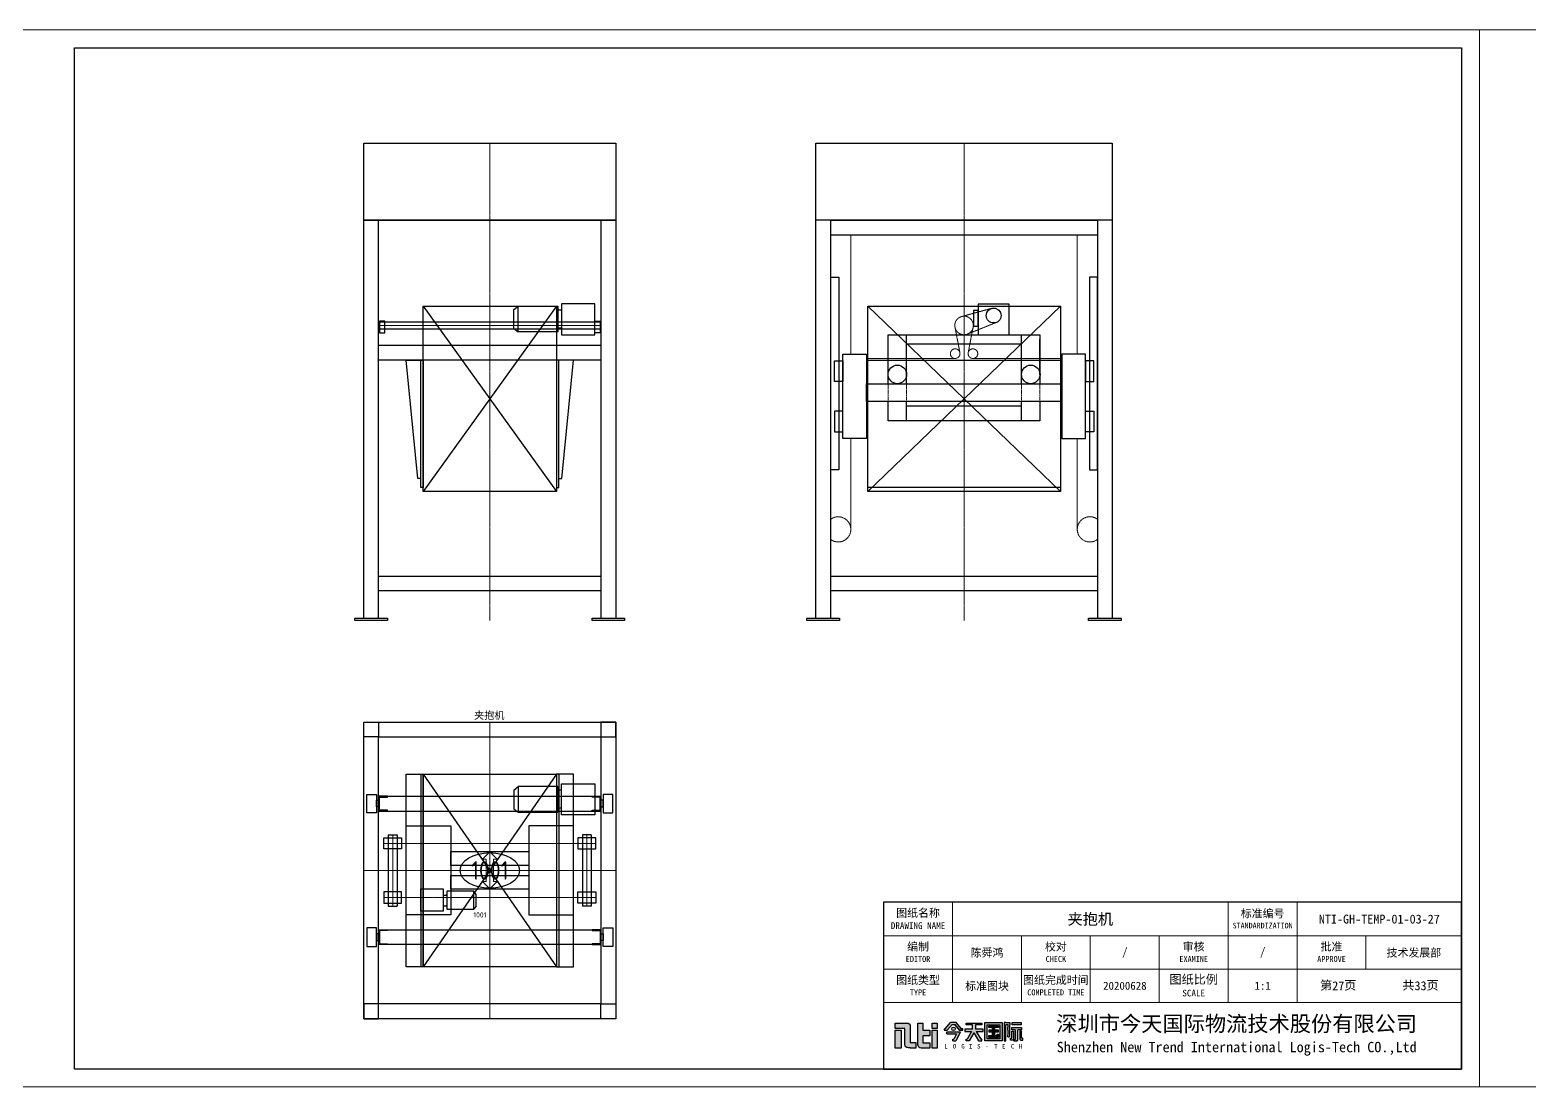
# Model space of a CAD drawing. Header units: millimetres. Extents: x 13310 to 204601, y -25828 to 2684.
# Drawn here: x 157861 to 167976, y -16324 to -9196 of the extents above; entities that cross this region are included whole.
import ezdxf
from ezdxf.enums import TextEntityAlignment as Align

# ---------------------------------------------------------------- set-up
doc = ezdxf.new("R2010")
doc.units = ezdxf.units.MM
doc.linetypes.add('CENTER', pattern=[2, 1.25, -0.25, 0.25, -0.25])
doc.linetypes.add('DASHED2', pattern=[9.525, 6.35, -3.175])
for name, color, linetype, lineweight in [('NTI-中心线层', 1, 'CENTER', 5), ('NTI-标注层', 3, 'Continuous', 9), ('NTI-细实线', 7, 'Continuous', 9), ('NTI-虚线层', 5, 'DASHED2', 9)]:
    doc.layers.add(name, color=color, linetype=linetype, lineweight=lineweight)
for name, color, linetype in [('NTI-功率', 6, 'Continuous'), ('NTI-粗实线', 7, 'Continuous'), ('NTI-编号层', 6, 'Continuous')]:
    doc.layers.add(name, color=color, linetype=linetype)
doc.layers.add('NTI-输送设备', color=7, linetype='Continuous', plot=False)
doc.styles.add('NTI标准图块应用文字样式', font='gbenor.shx', dxfattribs={"height": 3.5})
doc.styles.add('标题栏', font='')
doc.styles.get('标题栏').set_extended_font_data('SimSun')

# ---------------------------------------------------------------- blocks, each defined once
blk = doc.blocks.new('*U346')
at = {"layer": 'NTI-中心线层'}
for p, q in [((0, 1000), (0, -1000)), ((0, 1000), (0, -250)), ((-655, 240), (-655, -240)), ((655, 240), (655, -240)), ((715, 182), (-715, 182)), ((-850, 0), (850, 0)), ((-715, -183), (715, -183))]:
    blk.add_line(p, q, dxfattribs=at)
at = {"layer": 'NTI-标注层', "color": 6}
for points in [[(25, 0), (25, 75), (50, 75), (0, 125), (-50, 75), (-25, 75), (-25, 0)], [(25, 0), (25, -75), (50, -75), (0, -125), (-50, -75), (-25, -75), (-25, 0)]]:
    blk.add_lwpolyline(points, close=True, dxfattribs=at)
at = {"layer": 'NTI-编号层'}
blk.add_ellipse((0, 0), major_axis=(200, 0), ratio=0.6, dxfattribs=at)
at = {"layer": 'NTI-输送设备'}
for p, q in [((-466, 650), (-466, -650)), ((-450, 650), (-450, -650)), ((450, 650), (450, -650)), ((466, 650), (466, -650)), ((-750, 400), (750, 400)), ((-685, 240), (-625, 240)), ((-685, 240), (-685, -240)), ((-625, 240), (-625, -240)), ((685, 240), (625, 240)), ((625, 240), (625, -240)), ((685, 240), (685, -240)), ((-685, -240), (-625, -240)), ((685, -240), (625, -240)), ((-750, -400), (750, -400))]:
    blk.add_line(p, q, dxfattribs=at)
at = {"layer": 'NTI-输送设备', "color": 3}
for p, q in [((-450, 650), (450, -650)), ((450, 650), (-450, -650))]:
    blk.add_line(p, q, dxfattribs=at)
at = {"layer": 'NTI-输送设备', "color": 2}
for p, q in [((163, 542), (191, 565)), ((163, 542), (163, 415)), ((483, 541), (464, 541)), ((163, 415), (191, 392)), ((483, 419), (464, 419)), ((-314, -167), (-295, -167)), ((-92, -163), (-107, -139)), ((-92, -239), (-92, -163)), ((-314, -238), (-295, -238)), ((-92, -239), (-107, -262))]:
    blk.add_line(p, q, dxfattribs=at)
at = {"layer": 'NTI-输送设备'}
for points in [[(-850, 1000), (850, 1000), (850, -1000), (-850, -1000)], [(-750, 900), (-850, 900), (-850, 1000), (-750, 1000)], [(750, 900), (850, 900), (850, 1000), (750, 1000)], [(-750, 900), (750, 900), (750, -900), (-750, -900)], [(-564, 650), (-450, 650), (-450, -650), (-564, -650)], [(564, 650), (450, 650), (450, -650), (564, -650)], [(-830, 388), (-830, 513), (-765, 513), (-765, 388)], [(830, 388), (830, 513), (765, 513), (765, 388)], [(-765, 473), (-750, 473), (-750, 428), (-765, 428)], [(-750, 500), (750, 500), (750, -500), (-750, -500)], [(-750, 400), (-691, 400), (-691, 406), (-744, 406), (-744, 494), (-691, 494), (-691, 500), (-750, 500)], [(750, 400), (691, 400), (691, 406), (744, 406), (744, 494), (691, 494), (691, 500), (750, 500)], [(765, 473), (750, 473), (750, 428), (765, 428)], [(-715, 220), (-595, 220), (-595, 145), (-715, 145)], [(-564, 300), (-264, 300), (-264, -300), (-564, -300)], [(564, 300), (264, 300), (264, -300), (564, -300)], [(715, 220), (595, 220), (595, 145), (715, 145)], [(264, 34), (-264, 34), (-264, 127), (264, 127)], [(-264, -34), (264, -34), (264, -127), (-264, -127)], [(-715, -220), (-595, -220), (-595, -145), (-715, -145)], [(715, -220), (595, -220), (595, -145), (715, -145)], [(-830, -388), (-830, -513), (-765, -513), (-765, -388)], [(-750, -400), (-691, -400), (-691, -406), (-744, -406), (-744, -494), (-691, -494), (-691, -500), (-750, -500)], [(750, -400), (691, -400), (691, -406), (744, -406), (744, -494), (691, -494), (691, -500), (750, -500)], [(830, -388), (830, -513), (765, -513), (765, -388)], [(-765, -473), (-750, -473), (-750, -428), (-765, -428)], [(765, -473), (750, -473), (750, -428), (765, -428)], [(-750, -900), (-850, -900), (-850, -1000), (-750, -1000)], [(750, -900), (850, -900), (850, -1000), (750, -1000)]]:
    blk.add_lwpolyline(points, close=True, dxfattribs=at)
at = {"layer": 'NTI-输送设备', "color": 3}
blk.add_lwpolyline([(-450, -650), (-450, 650), (450, 650), (450, -650)], close=True, dxfattribs=at)
at = {"layer": 'NTI-输送设备', "color": 2}
for points in [[(460, 565), (191, 565), (191, 392), (460, 392)], [(483, 585), (708, 585), (708, 375), (483, 375)], [(-314, -275), (-466, -275), (-466, -124), (-314, -124)], [(-291, -262), (-107, -262), (-107, -139), (-291, -140)]]:
    blk.add_lwpolyline(points, close=True, dxfattribs=at)
at = {"layer": 'NTI-输送设备'}
for points in [[(691, 500), (750, 500), (750, 400)], [(691, -500), (750, -500), (750, -400)]]:
    blk.add_lwpolyline(points, dxfattribs=at)
at = {"layer": 'NTI-输送设备', "color": 2}
for centre, start, end in [((465, 546), 180, 269.4685), ((465, 414), 90.5315, 180), ((-296, -162), 270.5315, 360), ((-296, -243), 360, 89.4685)]:
    blk.add_arc(centre, 5, start, end, dxfattribs=at)
at = {"layer": 'NTI-中心线层', "style": 'NTI标准图块应用文字样式', "flags": 3}
blk.add_attdef('007控制方式', text='', height=50, dxfattribs=at).set_placement((-111, -356), align=Align.MIDDLE_LEFT)
at = {"layer": 'NTI-功率', "style": 'NTI标准图块应用文字样式'}
blk.add_attdef('005电机功率(KW)', text='', height=35, dxfattribs=at).set_placement((-111, -300), align=Align.MIDDLE_LEFT)
at = {"layer": 'NTI-标注层', "insert": (-106, 1071), "char_height": 50, "attachment_point": 1, "style": 'NTI标准图块应用文字样式'}
blk.add_mtext_dynamic_manual_height_columns('{\\fSimSun|b0|i0|c134|p2;夹抱机}', width=373.4, gutter_width=17.5, heights=[0], dxfattribs=at)
at = {"layer": 'NTI-标注层', "style": 'NTI标准图块应用文字样式'}
for tag, flags, p in [('003输送高度(mm)', 1, (-111, -139)), ('行走速度(m/min)', 1, (-111, -189)), ('升降速度(m/min)', 1, (-111, -245)), ('011备注', 1, (-111, -411)), ('012设计单位', 3, (-111, -467))]:
    blk.add_attdef(tag, text='', height=35, dxfattribs=dict(at, flags=flags)).set_placement(p, align=Align.MIDDLE_LEFT)
at = {"layer": 'NTI-标注层', "style": 'NTI标准图块应用文字样式', "flags": 1}
blk.add_attdef('005额定载荷(kg)', (-111, -535), '', height=35, dxfattribs=at)
at = {"layer": 'NTI-编号层', "style": 'NTI标准图块应用文字样式'}
blk.add_attdef('000设备编号', text='', height=125, dxfattribs=at).set_placement((0, 0), align=Align.MIDDLE)
blk = doc.blocks.new('*U227')
at = {"layer": 'NTI-中心线层'}
for p, q in [((0, 3220), (0, 0)), ((-750, 1990), (750, 1990))]:
    blk.add_line(p, q, dxfattribs=at)
at = {"layer": 'NTI-输送设备'}
for p, q in [((-850, 16), (-850, 2700)), ((-850, 2700), (850, 2700)), ((-750, 16), (-750, 2700)), ((750, 2700), (750, 16)), ((850, 2700), (850, 16)), ((-564, 1757), (-450, 1757)), ((-486, 957), (-564, 1757)), ((-466, 897), (-466, 1757)), ((-450, 1757), (-450, 897)), ((564, 1757), (450, 1757)), ((450, 1757), (450, 897)), ((466, 897), (466, 1757)), ((486, 957), (564, 1757)), ((-466, 957), (-486, 957)), ((466, 957), (486, 957)), ((-450, 897), (-466, 897)), ((450, 897), (466, 897)), ((-850, 16), (-750, 16)), ((750, 16), (850, 16))]:
    blk.add_line(p, q, dxfattribs=at)
at = {"layer": 'NTI-输送设备', "color": 3}
for p, q in [((-450, 2120), (450, 870)), ((450, 2120), (-450, 870))]:
    blk.add_line(p, q, dxfattribs=at)
at = {"layer": 'NTI-输送设备', "color": 2}
for p, q in [((162, 2097), (191, 2120)), ((162, 1970), (162, 2097)), ((483, 2094), (464, 2094)), ((162, 1970), (191, 1947)), ((483, 1971), (464, 1971))]:
    blk.add_line(p, q, dxfattribs=at)
at = {"layer": 'NTI-输送设备'}
for points in [[(-850, 2700), (-850, 3220), (850, 3220), (850, 2700)], [(-750, 2015), (750, 2015), (750, 1965), (-750, 1965)], [(-708, 2020), (-745, 2020), (-745, 1940), (-708, 1940)], [(708, 2020), (745, 2020), (745, 1940), (708, 1940)], [(-750, 1857), (750, 1857), (750, 1757), (-750, 1757)], [(-750, 300), (750, 300), (750, 200), (-750, 200)], [(-910, 16), (-690, 16), (-690, 0), (-910, 0)], [(690, 16), (910, 16), (910, 0), (690, 0)]]:
    blk.add_lwpolyline(points, close=True, dxfattribs=at)
at = {"layer": 'NTI-输送设备', "color": 2}
for points in [[(483, 1927), (708, 1927), (708, 2137), (483, 2137)], [(459, 1947), (191, 1947), (191, 2120), (459, 2120)]]:
    blk.add_lwpolyline(points, close=True, dxfattribs=at)
at = {"layer": 'NTI-输送设备', "color": 3}
blk.add_lwpolyline([(-450, 870), (-450, 2120), (450, 2120), (450, 870)], close=True, dxfattribs=at)
at = {"layer": 'NTI-输送设备', "color": 2}
for centre, start, end in [((464, 2099), 180, 269.4685), ((464, 1966), 90.5315, 180)]:
    blk.add_arc(centre, 5, start, end, dxfattribs=at)
blk = doc.blocks.new('*U226')
at = {"layer": 'NTI-中心线层'}
for p, q in [((-750, 3220), (-750, 0)), ((-1514, 1797), (-1514, 2600)), ((14, 1797), (14, 2600)), ((-563, 2106), (-766, 2050)), ((-811, 1978), (-778, 1806)), ((-531, 2011), (-727, 1932)), ((-689, 1978), (-722, 1806)), ((-810, 1767), (-1409, 1767)), ((-690, 1767), (-91, 1767)), ((-1514, 615), (-1514, 1227)), ((14, 615), (14, 1227))]:
    blk.add_line(p, q, dxfattribs=at)
for centre, radius in [((-750, 1990), 62.5), ((-810, 1800), 32.5), ((-690, 1800), 32.5)]:
    blk.add_circle(centre, radius, dxfattribs=at)
for centre, start, end in [((-1599, 615), 233.1301, 126.8699), ((99, 615), 53.1301, 306.8699)]:
    blk.add_arc(centre, 85, start, end, dxfattribs=at)
at = {"layer": 'NTI-虚线层'}
for p, q in [((-1400, 1597), (-1400, 1477)), ((-1263, 1597), (-1263, 1477)), ((-1138, 1597), (-1138, 1477)), ((-362, 1597), (-362, 1477)), ((-238, 1597), (-238, 1477)), ((-100, 1597), (-100, 1477)), ((-100, 1597), (-100, 1477))]:
    blk.add_line(p, q, dxfattribs=at)
at = {"layer": 'NTI-输送设备'}
for p, q in [((-1750, 16), (-1750, 2700)), ((-1650, 16), (-1650, 2700)), ((150, 2700), (150, 16)), ((250, 2700), (250, 16)), ((-1138, 1597), (-1138, 1927)), ((-362, 1597), (-362, 1927)), ((-1263, 1660), (-1263, 1897)), ((-1138, 1867), (-362, 1867)), ((-238, 1660), (-238, 1897)), ((-1138, 1347), (-1138, 1477)), ((-1138, 1447), (-362, 1447)), ((-362, 1347), (-362, 1477)), ((-1750, 16), (-1650, 16)), ((150, 16), (250, 16))]:
    blk.add_line(p, q, dxfattribs=at)
at = {"layer": 'NTI-输送设备', "color": 3}
for p, q in [((-1400, 2120), (-100, 870)), ((-100, 2120), (-1400, 870))]:
    blk.add_line(p, q, dxfattribs=at)
at = {"layer": 'NTI-输送设备'}
for points in [[(-1750, 3220), (250, 3220), (250, 2700), (-1750, 2700)], [(-1650, 2700), (150, 2700), (150, 2600), (-1650, 2600)], [(-1596, 2316), (-1596, 1016), (-1650, 1016), (-1650, 2316)], [(96, 2316), (96, 1016), (150, 1016), (150, 2316)], [(-1625, 1752), (-1569, 1752), (-1569, 1612), (-1625, 1612)], [(-1409, 1797), (-1409, 1227), (-1569, 1227), (-1569, 1797)], [(-91, 1797), (-91, 1227), (69, 1227), (69, 1797)], [(125, 1752), (69, 1752), (69, 1612), (125, 1612)], [(-1409, 1597), (-91, 1597), (-91, 1477), (-1409, 1477)], [(-1625, 1272), (-1569, 1272), (-1569, 1412), (-1625, 1412)], [(125, 1272), (69, 1272), (69, 1412), (125, 1412)], [(-1650, 300), (150, 300), (150, 200), (-1650, 200)], [(-1810, 16), (-1590, 16), (-1590, 0), (-1810, 0)], [(90, 16), (310, 16), (310, 0), (90, 0)]]:
    blk.add_lwpolyline(points, close=True, dxfattribs=at)
at = {"layer": 'NTI-输送设备', "color": 2}
for points in [[(-655, 1927), (-445, 1927), (-445, 2134), (-655, 2134)], [(-655, 2092), (-686, 2092), (-686, 1985), (-655, 1985)]]:
    blk.add_lwpolyline(points, close=True, dxfattribs=at)
at = {"layer": 'NTI-输送设备', "color": 3}
blk.add_lwpolyline([(-1400, 870), (-1400, 2120), (-100, 2120), (-100, 870)], close=True, dxfattribs=at)
at = {"layer": 'NTI-输送设备'}
for points in [[(-1263, 1597), (-1263, 1927), (-238, 1927), (-238, 1597)], [(-1400, 1597), (-1400, 1757), (-100, 1757), (-100, 1597)], [(-100, 1477), (-100, 897), (-1400, 897), (-1400, 1477)], [(-238, 1477), (-238, 1347), (-1263, 1347), (-1263, 1477)]]:
    blk.add_lwpolyline(points, dxfattribs=at)
at = {"layer": 'NTI-输送设备', "color": 2}
blk.add_circle((-550, 2057), 50, dxfattribs=at)
at = {"layer": 'NTI-输送设备'}
for centre in [(-1200, 1660), (-300, 1660)]:
    blk.add_circle(centre, 62.5, dxfattribs=at)
blk = doc.blocks.new('图块标准图框标题栏')
h = blk.add_hatch(color=1)
h.dxf.hatch_style = 1
h.paths.add_polyline_path([(-126.08, 8.76), (-127.42, 8.76), (-127.42, 4.73), (-126.08, 4.73)])
h.paths.add_polyline_path([(-124, 9.62, 0.414214), (-124.75, 10.37), (-125.22, 10.37), (-127.41, 10.37), (-127.41, 9.11), (-125.22, 9.11), (-125.22, 5.54, 0.414214), (-124.47, 4.79), (-124, 4.79), (-122.69, 4.79), (-122.69, 5.9), (-124, 5.9)])
h.paths.add_polyline_path([(-121.17, 8.75), (-121.17, 10.37), (-122.3, 10.37), (-122.3, 5.5, 0.414214), (-121.55, 4.75), (-121.17, 4.75), (-119.6, 4.75), (-119.6, 5.89), (-121.17, 5.89), (-121.17, 7.51), (-119.6, 7.51), (-119.6, 8.75)])
h.paths.add_polyline_path([(-117.97, 8.75), (-119.09, 8.75), (-119.09, 4.75), (-117.97, 4.75)])
h.paths.add_polyline_path([(-117.97, 10.37), (-119.09, 10.37), (-119.09, 9.13), (-117.97, 9.13)])
h = blk.add_hatch(color=256)
h.dxf.hatch_style = 1
h.paths.add_polyline_path([(-113.64, 10.45), (-114.96, 10.45), (-116.14, 9.05), (-116.4, 9.05), (-116.4, 8.75), (-115.7, 8.75), (-114.6, 10.05), (-114, 10.05), (-112.9, 8.75), (-112.2, 8.75), (-112.2, 9.05), (-112.45, 9.05)])
h.paths.add_polyline_path([(-113.88, 9.05, 1), (-114.66, 9.05, 1)])
h.paths.add_polyline_path([(-112.8, 8.25), (-112.8, 8.35), (-115.8, 8.35), (-115.8, 7.95), (-113.6, 7.95), (-114.2, 6.75), (-114.4, 6.75), (-114.4, 6.35), (-113.75, 6.35)])
h.paths.add_polyline_path([(-107.63, 8.95), (-109.33, 8.95), (-109.33, 9.95), (-107.93, 9.95), (-107.93, 10.35), (-111.43, 10.35), (-111.43, 9.95), (-110.03, 9.95), (-110.03, 8.95), (-111.73, 8.95), (-111.73, 8.45), (-110.19, 8.45), (-111.19, 6.75), (-111.43, 6.75), (-111.43, 6.35), (-110.73, 6.35), (-109.68, 8.14), (-108.63, 6.35), (-107.93, 6.35), (-107.93, 6.75), (-108.16, 6.75), (-109.16, 8.45), (-107.63, 8.45)])
h.paths.add_polyline_path([(-103.33, 10.45), (-107.23, 10.45), (-107.23, 6.35), (-103.33, 6.35)])
h.paths.add_polyline_path([(-106.73, 9.95), (-103.83, 9.95), (-103.83, 6.85), (-106.73, 6.85)], flags=16)
h.paths.add_polyline_path([(-106.33, 8.75), (-105.53, 8.75), (-105.53, 9.35), (-106.33, 9.35), (-106.33, 9.65), (-104.13, 9.65), (-104.13, 9.35), (-105.03, 9.35), (-105.03, 8.75), (-104.13, 8.75), (-104.13, 8.35), (-105.03, 8.35), (-105.03, 7.55), (-104.43, 7.55), (-104.43, 7.85), (-104.13, 7.85), (-104.13, 7.55), (-104.13, 7.15), (-106.33, 7.15), (-106.33, 7.55), (-105.53, 7.55), (-105.53, 8.35), (-106.33, 8.35)], flags=0)
h.paths.add_polyline_path([(-101.57, 8.95), (-101.67, 9.05), (-101.67, 9.15), (-101.57, 9.25), (-101.57, 9.95), (-101.57, 10.45), (-102.47, 10.45), (-102.87, 10.45), (-102.87, 6.35), (-102.47, 6.35), (-102.47, 9.95), (-101.97, 9.95), (-101.97, 9.45), (-102.07, 9.45), (-102.07, 8.75), (-101.97, 8.65), (-101.97, 7.85), (-102.07, 7.75), (-102.07, 7.25), (-101.97, 7.25), (-101.82, 7.25, 0.414214), (-101.57, 7.5)])
h.paths.add_polyline_path([(-98.97, 9.35), (-101.17, 9.35), (-101.17, 8.85), (-100.37, 8.85), (-100.37, 6.65), (-100.67, 6.65), (-100.67, 6.35), (-100.37, 6.35), (-100.07, 6.35), (-100.02, 6.35, 0.414214), (-99.77, 6.6), (-99.77, 8.85), (-98.97, 8.85)])
h.paths.add_polyline_path([(-99.07, 10.45), (-101.07, 10.45), (-101.07, 9.95), (-99.07, 9.95)])
h.paths.add_polyline_path([(-100.77, 8.55), (-101.17, 8.55), (-101.17, 6.95), (-101.47, 6.95), (-101.47, 6.55), (-101.17, 6.55), (-101.02, 6.55, 0.414214), (-100.77, 6.8)])
h.paths.add_polyline_path([(-98.97, 8.55), (-99.37, 8.55), (-99.37, 6.8, 0.414214), (-99.12, 6.55), (-98.97, 6.55), (-98.67, 6.55), (-98.67, 6.95), (-98.97, 6.95)])
h = blk.add_hatch(color=256)
h.dxf.hatch_style = 1
h.paths.add_polyline_path([(-105.03, 8.75), (-105.03, 9.35), (-104.13, 9.35), (-104.13, 9.65), (-106.33, 9.65), (-106.33, 9.35), (-105.53, 9.35), (-105.53, 8.75), (-106.33, 8.75), (-106.33, 8.35), (-105.53, 8.35), (-105.53, 7.55), (-106.33, 7.55), (-106.33, 7.15), (-104.13, 7.15), (-104.13, 7.55), (-104.13, 7.85), (-104.43, 7.85), (-104.43, 7.55), (-105.03, 7.55), (-105.03, 8.35), (-104.13, 8.35), (-104.13, 8.75)])
for p, q in [((-116.14, 9.05), (-114.96, 10.45)), ((-113.64, 10.45), (-114.96, 10.45)), ((-112.45, 9.05), (-113.64, 10.45)), ((-116.4, 9.05), (-116.4, 8.75)), ((-116.4, 9.05), (-116.14, 9.05)), ((-116.4, 8.75), (-115.7, 8.75)), ((-115.8, 7.95), (-113.6, 7.95)), ((-115.7, 8.75), (-114.6, 10.05)), ((-114.6, 10.05), (-114, 10.05)), ((-114.6, 10.05), (-114, 10.05)), ((-114.4, 6.35), (-114.4, 6.75)), ((-114.4, 6.75), (-114.2, 6.75)), ((-113.6, 7.95), (-114.2, 6.75)), ((-114, 10.05), (-112.9, 8.75)), ((-112.9, 8.75), (-114, 10.05)), ((-112.8, 8.25), (-113.75, 6.35)), ((-112.9, 8.75), (-112.2, 8.75)), ((-112.2, 8.75), (-112.9, 8.75)), ((-112.2, 9.05), (-112.45, 9.05)), ((-112.2, 8.75), (-112.2, 9.05)), ((-111.43, 6.75), (-111.19, 6.75)), ((-111.43, 6.35), (-111.43, 6.75)), ((-110.19, 8.45), (-111.19, 6.75)), ((-109.68, 8.14), (-110.73, 6.35)), ((-109.68, 8.14), (-108.63, 6.35)), ((-109.16, 8.45), (-108.16, 6.75)), ((-107.93, 6.75), (-108.16, 6.75)), ((-107.93, 6.35), (-107.93, 6.75)), ((-102.07, 7.25), (-101.97, 7.25)), ((-101.57, 9.25), (-101.67, 9.15)), ((-101.67, 9.15), (-101.67, 9.05)), ((-101.57, 8.95), (-101.67, 9.05)), ((-110.73, 6.35), (-111.43, 6.35)), ((-108.63, 6.35), (-107.93, 6.35))]:
    blk.add_line(p, q)
at = {"color": 7, "linetype": 'Continuous'}
for p, q in [((-115.8, 7.95), (-115.8, 8.35)), ((-115.8, 8.35), (-112.8, 8.35)), ((-112.8, 8.35), (-112.8, 8.25)), ((-99.77, 6.6), (-99.77, 8.65))]:
    blk.add_line(p, q, dxfattribs=at)
at = {"color": 1}
for points in [[(-125.22, 9.11), (-127.41, 9.11), (-127.41, 10.37), (-125.22, 10.37)], [(-121.17, 8.75), (-119.6, 8.75), (-119.6, 7.51), (-121.17, 7.51)], [(-121.17, 7.51), (-121.17, 5.89)], [(-124, 4.79), (-122.69, 4.79), (-122.69, 5.9), (-124, 5.9)], [(-121.17, 5.89), (-119.6, 5.89), (-119.6, 4.75), (-121.17, 4.75)]]:
    blk.add_lwpolyline(points, dxfattribs=at)
for points in [[(-125.22, 10.37), (-124.75, 10.37, -0.414214), (-124, 9.62), (-124, 5.9)], [(-121.17, 4.75), (-121.55, 4.75, -0.414214), (-122.3, 5.5), (-122.3, 10.37), (-121.17, 10.37), (-121.17, 8.75)], [(-124, 4.79), (-124.47, 4.79, -0.414214), (-125.22, 5.54), (-125.22, 9.11)]]:
    blk.add_lwpolyline(points, format="xyb", dxfattribs=at)
for points in [[(-119.09, 10.37), (-117.97, 10.37), (-117.97, 9.13), (-119.09, 9.13)], [(-127.42, 8.76), (-126.08, 8.76), (-126.08, 4.73), (-127.42, 4.73)], [(-119.09, 8.75), (-117.97, 8.75), (-117.97, 4.75), (-119.09, 4.75)]]:
    blk.add_lwpolyline(points, close=True, dxfattribs=at)
for points in [[(-110.03, 9.95), (-111.43, 9.95), (-111.43, 10.35), (-107.93, 10.35), (-107.93, 9.95), (-109.33, 9.95)], [(-102.47, 10.45), (-102.87, 10.45), (-102.87, 6.35), (-102.47, 6.35), (-102.47, 9.95)], [(-102.47, 10.45), (-101.57, 10.45), (-101.57, 9.95)], [(-110.03, 8.95), (-111.73, 8.95), (-111.73, 8.45), (-110.19, 8.45)], [(-110.03, 8.95), (-110.03, 9.95)], [(-109.33, 9.95), (-109.33, 8.95)], [(-109.16, 8.45), (-107.63, 8.45), (-107.63, 8.95), (-109.33, 8.95)], [(-105.53, 9.35), (-106.33, 9.35), (-106.33, 9.65), (-104.13, 9.65), (-104.13, 9.35), (-105.03, 9.35)], [(-105.53, 8.75), (-106.33, 8.75), (-106.33, 8.35), (-105.53, 8.35)], [(-104.13, 7.55), (-104.13, 7.15), (-106.33, 7.15), (-106.33, 7.55), (-105.53, 7.55)], [(-105.53, 8.75), (-105.53, 9.35)], [(-105.53, 7.55), (-105.53, 8.35)], [(-105.03, 9.35), (-105.03, 8.75)], [(-105.03, 8.35), (-104.13, 8.35), (-104.13, 8.75), (-105.03, 8.75)], [(-105.03, 8.35), (-105.03, 7.55)], [(-105.03, 7.55), (-104.43, 7.55)], [(-104.43, 7.55), (-104.43, 7.85), (-104.13, 7.85), (-104.13, 7.55)], [(-101.97, 9.95), (-102.47, 9.95)], [(-101.57, 9.25), (-101.57, 9.95)], [(-101.17, 6.55), (-101.47, 6.55), (-101.47, 6.95), (-101.17, 6.95)], [(-100.37, 8.85), (-101.17, 8.85), (-101.17, 9.35), (-98.97, 9.35), (-98.97, 8.85), (-99.77, 8.85)], [(-100.37, 8.85), (-100.37, 6.65)], [(-98.97, 6.55), (-98.67, 6.55), (-98.67, 6.95), (-98.97, 6.95)], [(-100.37, 6.35), (-100.67, 6.35), (-100.67, 6.65), (-100.37, 6.65)]]:
    blk.add_lwpolyline(points)
for points in [[(-107.23, 10.45), (-103.33, 10.45), (-103.33, 6.35), (-107.23, 6.35)], [(-101.07, 10.45), (-99.07, 10.45), (-99.07, 9.95), (-101.07, 9.95)], [(-106.73, 9.95), (-103.83, 9.95), (-103.83, 6.85), (-106.73, 6.85)]]:
    blk.add_lwpolyline(points, close=True)
at = {"color": 7, "linetype": 'Continuous'}
for points in [[(-104.13, 9.55), (-104.13, 9.65), (-106.33, 9.65)], [(-102.07, 7.25), (-102.07, 7.75), (-101.97, 7.85), (-101.97, 8.65), (-102.07, 8.75), (-102.07, 9.45), (-101.97, 9.45), (-101.97, 9.95)], [(-114.4, 6.35), (-113.75, 6.35)], [(-100.67, 6.35), (-100.67, 6.55)], [(-100.67, 6.35), (-100.07, 6.35)], [(-100.02, 6.35), (-100.07, 6.35)]]:
    blk.add_lwpolyline(points, dxfattribs=at)
for points in [[(-101.97, 7.25), (-101.82, 7.25, 0.414214), (-101.57, 7.5), (-101.57, 8.95)], [(-101.17, 6.95), (-101.17, 8.55), (-100.77, 8.55), (-100.77, 6.8, -0.414214), (-101.02, 6.55), (-101.17, 6.55)], [(-100.37, 6.35), (-100.02, 6.35, 0.414214), (-99.77, 6.6), (-99.77, 8.85)], [(-98.97, 6.95), (-98.97, 8.55), (-99.37, 8.55), (-99.37, 6.8, 0.414214), (-99.12, 6.55), (-98.97, 6.55)]]:
    blk.add_lwpolyline(points, format="xyb")
blk.add_circle((-114.27, 9.05), 0.388, dxfattribs=at)
at = {"layer": 'NTI-粗实线'}
blk.add_lwpolyline([(-130, 0), (0, 0), (0, 37.5), (-130, 37.5)], close=True, dxfattribs=at)
at = {"layer": 'NTI-细实线'}
for p, q in [((-114.5, 37.5), (-114.5, 15)), ((-52.5, 22.5), (-52.5, 37.5)), ((-37, 22.5), (-37, 37.5)), ((0, 30), (-130, 30)), ((-99, 30), (-99, 15)), ((-83.5, 30), (-83.5, 15)), ((-68, 30), (-68, 15)), ((-21.5, 30), (-21.5, 22.5)), ((0, 22.5), (-130, 22.5)), ((-52.5, 22.5), (-52.5, 15)), ((-37, 22.5), (-37, 15)), ((0, 15), (-130, 15))]:
    blk.add_line(p, q, dxfattribs=at)
at = {"style": '标题栏'}
blk.add_attdef('图纸名称', text='', height=2.5, dxfattribs=at).set_placement((-83.5, 33.75), align=Align.MIDDLE_CENTER)
for tag, height, p in [('标准编号', 2, (-18.5, 33.75)), ('编制人员', 1.8, (-106.75, 26.25)), ('校对人员', 1.8, (-75.75, 26.25)), ('审核人员', 1.8, (-44.75, 26.25)), ('批准', 1.8, (-10.75, 26.25)), ('图纸类型', 1.8, (-106.75, 18.75)), ('图纸完成时间', 1.8, (-75.75, 18.75)), ('图纸比例', 1.8, (-44.75, 18.75)), ('N', 2, (-27.75, 18.75)), ('N', 2, (-9.25, 18.75))]:
    blk.add_attdef(tag, text='', height=height, dxfattribs=at).set_placement(p, align=Align.MIDDLE)
at = {"layer": 'NTI-细实线', "color": 7, "style": '标题栏'}
for s, p in [('L', (-116.36, 4.64)), ('O', (-114.42, 4.64)), ('G', (-112.54, 4.64)), ('I', (-110.82, 4.64)), ('S', (-108.97, 4.64)), ('-', (-107.13, 4.64)), ('T', (-105.13, 4.64)), ('E', (-103.36, 4.64)), ('C', (-101.38, 4.64)), ('H', (-99.62, 4.64))]:
    blk.add_text(s, height=1, dxfattribs=at).set_placement(p)
at = {"layer": 'NTI-细实线', "attachment_point": 5, "style": '标题栏'}
for s, insert, char_height, width in [('图纸名称\\P{\\H0.83333x;DRAWING NAME}', (-122.25, 33.75), 1.8, 15.1979), ('标准编号\\P{\\H0.7x;STANDARDIZATION}', (-44.75, 33.75), 1.8, 15.1979), ('编制\\P{\\H0.75x;EDITOR}', (-122.25, 26.25), 1.8, 14.4665), ('校对\\P{\\H0.75x;CHECK}', (-91.25, 26.25), 1.8, 14.4665), ('审核\\P{\\H0.75x;EXAMINE}', (-60.25, 26.25), 1.8, 14.4665), ('批准\\P{\\H0.75x;APPROVE}', (-29.25, 26.25), 1.8, 14.4665), ('图纸类型\\P{\\H0.75x;TYPE}', (-122.25, 18.75), 1.8, 14.4665), ('图纸完成时间\\P{\\H0.75x;COMPLETED TIME}', (-91.25, 18.75), 1.8, 17.2878), ('图纸比例\\P{\\H0.75x;SCALE}', (-60.25, 18.75), 2, 14.4665), ('第  页', (-27.75, 18.75), 2, 24.25), ('共  页', (-9.25, 18.75), 2, 24.25), ('深圳市今天国际物流技术股份有限公司\\P{\\H0.66667x;Shenzhen New Trend International Logis-Tech CO.,Ltd}', (-50.58, 7.5), 3.5, 116.0664)]:
    blk.add_mtext(s, dxfattribs=dict(at, insert=insert, char_height=char_height, width=width))

msp = doc.modelspace()

# ---------------------------------------------------------------- linework, layer by layer
at = {"layer": 'NTI-粗实线'}
msp.add_lwpolyline([(158161, -16204), (158161, -9316), (167521, -9316), (167521, -16204)], close=True, dxfattribs=at)
at = {"layer": 'NTI-细实线'}
for points in [[(157561, -16324), (157561, -9196), (167641, -9196), (167641, -16324)], [(167641, -16324), (167641, -9196), (177721, -9196), (177721, -16324)]]:
    msp.add_lwpolyline(points, close=True, dxfattribs=at)

# ---------------------------------------------------------------- block references
for name, p in [('*U227', (160964, -13179)), ('*U226', (164914, -13179))]:
    msp.add_blockref(name, p)
ref = msp.add_blockref('图块标准图框标题栏', (167521, -16204), dxfattribs=dict(xscale=30, yscale=30, zscale=30))
ref.add_attrib('图纸名称', '夹抱机', dxfattribs={"height": 75, "style": '标题栏'}).set_placement((165016, -15192), align=Align.MIDDLE_CENTER)
ref.add_attrib('标准编号', 'NTI-GH-TEMP-01-03-27', dxfattribs={"height": 60, "style": '标题栏'}).set_placement((166966, -15192), align=Align.MIDDLE)
ref.add_attrib('图纸类型', '标准图块', dxfattribs={"height": 54, "style": '标题栏'}).set_placement((164319, -15642), align=Align.MIDDLE)
ref.add_attrib('图纸比例', '1:1', dxfattribs={"height": 54, "style": '标题栏'}).set_placement((166179, -15642), align=Align.MIDDLE)
ref.add_attrib('图纸完成时间', '20200628', dxfattribs={"height": 54, "style": '标题栏'}).set_placement((165249, -15642), align=Align.MIDDLE)
ref.add_attrib('编制人员', '陈舜鸿', dxfattribs={"height": 54, "style": '标题栏'}).set_placement((164319, -15417), align=Align.MIDDLE)
ref.add_attrib('校对人员', '/', dxfattribs={"height": 54, "style": '标题栏'}).set_placement((165249, -15417), align=Align.MIDDLE)
ref.add_attrib('审核人员', '/', dxfattribs={"height": 54, "style": '标题栏'}).set_placement((166179, -15417), align=Align.MIDDLE)
ref.add_attrib('批准', '技术发展部', dxfattribs={"height": 54, "style": '标题栏'}).set_placement((167199, -15417), align=Align.MIDDLE)
ref.add_attrib('N', '33', dxfattribs={"height": 60, "style": '标题栏'}).set_placement((167244, -15642), align=Align.MIDDLE)
ref.add_attrib('N', '27', dxfattribs={"height": 60, "style": '标题栏'}).set_placement((166689, -15642), align=Align.MIDDLE)
at = {"layer": 'NTI-编号层'}
msp.add_blockref('*U346', (160964, -14864), dxfattribs=at).add_auto_attribs({'000设备编号': '1001', '005电机功率(KW)': '1001'})

doc.saveas('drawing.dxf')
